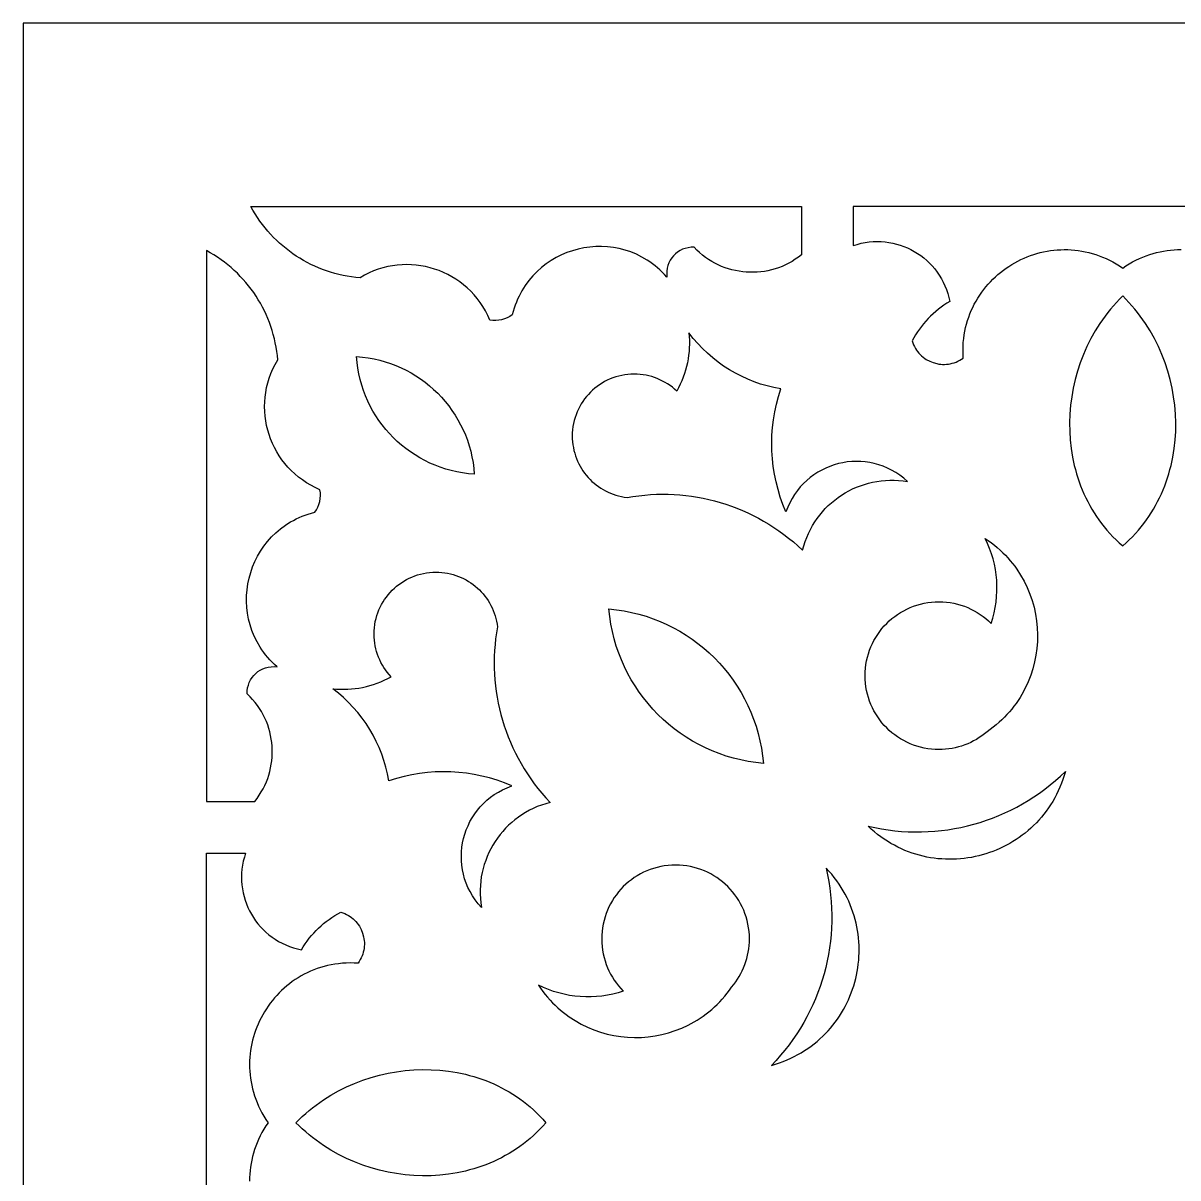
# Model space of a CAD drawing. Extents: x -75 to 75, y -75 to 75.
# Drawn here: x -75 to 3.8, y -3.8 to 75 of the extents above; entities that cross this region are included whole.
import ezdxf

# ---------------------------------------------------------------- set-up
doc = ezdxf.new("R2010")
doc.units = 0
doc.header["$MEASUREMENT"] = 0
doc.layers.add('LAYER_1', color=18, linetype='CONTINUOUS')

msp = doc.modelspace()

# ---------------------------------------------------------------- linework, layer by layer
at = {"layer": 'LAYER_1'}
for points in [[(-75, -75), (75, -75), (75, 75), (-75, 75)], [(-59.471, 62.5), (-21.91, 62.5), (-21.909, 59.196), (-22.118, 59.036), (-22.333, 58.887), (-22.552, 58.75), (-22.776, 58.624), (-23.004, 58.51), (-23.236, 58.408), (-23.472, 58.317), (-23.71, 58.238), (-23.951, 58.17), (-24.194, 58.113), (-24.438, 58.068), (-24.684, 58.035), (-24.931, 58.012), (-25.178, 58.001), (-25.426, 58.002), (-25.673, 58.013), (-25.919, 58.036), (-26.164, 58.07), (-26.407, 58.115), (-26.649, 58.171), (-26.888, 58.239), (-27.124, 58.317), (-27.357, 58.407), (-27.586, 58.508), (-27.811, 58.62), (-28.031, 58.742), (-28.247, 58.876), (-28.457, 59.021), (-28.662, 59.176), (-28.861, 59.342), (-29.052, 59.52), (-29.237, 59.708), (-29.444, 59.706), (-29.644, 59.682), (-29.836, 59.636), (-30.02, 59.57), (-30.193, 59.485), (-30.355, 59.383), (-30.505, 59.264), (-30.64, 59.13), (-30.761, 58.982), (-30.866, 58.822), (-30.953, 58.651), (-31.021, 58.471), (-31.07, 58.282), (-31.098, 58.086), (-31.103, 57.885), (-31.085, 57.679), (-31.241, 57.849), (-31.4, 58.012), (-31.563, 58.167), (-31.729, 58.314), (-31.899, 58.454), (-32.072, 58.587), (-32.248, 58.712), (-32.427, 58.831), (-32.794, 59.045), (-33.169, 59.231), (-33.553, 59.388), (-33.944, 59.517), (-34.339, 59.619), (-34.739, 59.693), (-35.141, 59.741), (-35.544, 59.761), (-35.946, 59.756), (-36.347, 59.724), (-36.744, 59.667), (-37.137, 59.584), (-37.523, 59.477), (-37.903, 59.345), (-38.273, 59.189), (-38.633, 59.009), (-38.981, 58.805), (-39.316, 58.578), (-39.637, 58.328), (-39.941, 58.056), (-40.229, 57.762), (-40.497, 57.445), (-40.745, 57.108), (-40.861, 56.931), (-40.972, 56.749), (-41.077, 56.562), (-41.175, 56.369), (-41.268, 56.172), (-41.355, 55.969), (-41.435, 55.761), (-41.508, 55.549), (-41.574, 55.331), (-41.634, 55.109), (-41.803, 54.993), (-41.981, 54.896), (-42.168, 54.819), (-42.361, 54.763), (-42.56, 54.727), (-42.761, 54.712), (-42.964, 54.719), (-43.167, 54.748), (-43.31, 55.067), (-43.468, 55.374), (-43.642, 55.668), (-43.829, 55.949), (-44.03, 56.216), (-44.243, 56.471), (-44.469, 56.711), (-44.706, 56.938), (-44.954, 57.15), (-45.211, 57.349), (-45.478, 57.532), (-45.753, 57.701), (-46.037, 57.855), (-46.327, 57.994), (-46.625, 58.117), (-46.928, 58.224), (-47.236, 58.316), (-47.548, 58.391), (-47.865, 58.451), (-48.185, 58.493), (-48.507, 58.519), (-48.83, 58.528), (-49.155, 58.519), (-49.481, 58.493), (-49.806, 58.45), (-50.129, 58.388), (-50.452, 58.309), (-50.772, 58.211), (-51.089, 58.094), (-51.402, 57.959), (-51.71, 57.804), (-52.014, 57.631), (-52.309, 57.658), (-52.601, 57.695), (-52.891, 57.74), (-53.179, 57.795), (-53.464, 57.859), (-53.746, 57.931), (-54.025, 58.012), (-54.3, 58.101), (-54.573, 58.199), (-54.841, 58.306), (-55.106, 58.42), (-55.367, 58.542), (-55.623, 58.673), (-55.876, 58.811), (-56.123, 58.957), (-56.367, 59.11), (-56.605, 59.271), (-56.838, 59.439), (-57.066, 59.615), (-57.288, 59.797), (-57.505, 59.987), (-57.716, 60.183), (-57.922, 60.386), (-58.121, 60.596), (-58.313, 60.812), (-58.5, 61.035), (-58.679, 61.264), (-58.852, 61.5), (-59.018, 61.741), (-59.176, 61.988), (-59.328, 62.241)], [(-62.5, 59.482), (-62.5, 21.913), (-59.197, 21.913), (-59.036, 22.122), (-58.888, 22.337), (-58.751, 22.556), (-58.625, 22.78), (-58.511, 23.008), (-58.409, 23.24), (-58.318, 23.476), (-58.239, 23.714), (-58.171, 23.955), (-58.114, 24.198), (-58.069, 24.443), (-58.035, 24.689), (-58.013, 24.936), (-58.002, 25.183), (-58.002, 25.43), (-58.014, 25.677), (-58.037, 25.924), (-58.071, 26.169), (-58.116, 26.412), (-58.172, 26.653), (-58.24, 26.892), (-58.318, 27.129), (-58.408, 27.361), (-58.509, 27.591), (-58.62, 27.816), (-58.743, 28.036), (-58.877, 28.252), (-59.021, 28.463), (-59.177, 28.667), (-59.343, 28.866), (-59.52, 29.057), (-59.708, 29.242), (-59.707, 29.449), (-59.683, 29.649), (-59.637, 29.842), (-59.571, 30.025), (-59.486, 30.199), (-59.383, 30.361), (-59.264, 30.51), (-59.13, 30.646), (-58.983, 30.766), (-58.823, 30.871), (-58.652, 30.958), (-58.472, 31.027), (-58.283, 31.076), (-58.087, 31.103), (-57.886, 31.109), (-57.68, 31.091), (-57.85, 31.246), (-58.012, 31.405), (-58.167, 31.568), (-58.315, 31.735), (-58.455, 31.905), (-58.588, 32.078), (-58.713, 32.254), (-58.831, 32.433), (-59.046, 32.799), (-59.231, 33.175), (-59.389, 33.559), (-59.518, 33.95), (-59.619, 34.345), (-59.694, 34.745), (-59.741, 35.147), (-59.762, 35.55), (-59.756, 35.952), (-59.724, 36.353), (-59.667, 36.75), (-59.585, 37.143), (-59.477, 37.53), (-59.345, 37.909), (-59.189, 38.28), (-59.009, 38.64), (-58.806, 38.988), (-58.579, 39.323), (-58.329, 39.644), (-58.057, 39.948), (-57.762, 40.236), (-57.446, 40.504), (-57.109, 40.752), (-56.932, 40.869), (-56.75, 40.979), (-56.563, 41.084), (-56.37, 41.183), (-56.173, 41.275), (-55.97, 41.362), (-55.763, 41.442), (-55.55, 41.515), (-55.333, 41.582), (-55.11, 41.641), (-54.994, 41.81), (-54.897, 41.989), (-54.82, 42.175), (-54.764, 42.369), (-54.728, 42.567), (-54.714, 42.768), (-54.721, 42.971), (-54.75, 43.174), (-55.069, 43.317), (-55.375, 43.476), (-55.669, 43.649), (-55.95, 43.837), (-56.218, 44.038), (-56.472, 44.251), (-56.712, 44.477), (-56.939, 44.714), (-57.151, 44.961), (-57.35, 45.219), (-57.533, 45.486), (-57.702, 45.761), (-57.856, 46.045), (-57.994, 46.336), (-58.118, 46.633), (-58.225, 46.936), (-58.317, 47.244), (-58.392, 47.557), (-58.451, 47.873), (-58.494, 48.193), (-58.52, 48.515), (-58.528, 48.839), (-58.52, 49.164), (-58.494, 49.489), (-58.451, 49.814), (-58.389, 50.138), (-58.309, 50.461), (-58.211, 50.781), (-58.095, 51.098), (-57.959, 51.411), (-57.805, 51.72), (-57.632, 52.023), (-57.659, 52.318), (-57.696, 52.611), (-57.741, 52.901), (-57.796, 53.188), (-57.859, 53.473), (-57.932, 53.755), (-58.013, 54.034), (-58.102, 54.31), (-58.2, 54.582), (-58.306, 54.851), (-58.421, 55.116), (-58.543, 55.377), (-58.673, 55.633), (-58.811, 55.886), (-58.957, 56.133), (-59.111, 56.377), (-59.271, 56.615), (-59.44, 56.848), (-59.615, 57.076), (-59.798, 57.298), (-59.987, 57.515), (-60.183, 57.727), (-60.387, 57.932), (-60.596, 58.131), (-60.813, 58.324), (-61.035, 58.51), (-61.265, 58.69), (-61.5, 58.862), (-61.741, 59.028), (-61.988, 59.187), (-62.241, 59.338)], [(0, 39.343), (0.229, 39.546), (0.451, 39.754), (0.665, 39.968), (0.871, 40.187), (1.07, 40.41), (1.261, 40.639), (1.444, 40.873), (1.62, 41.111), (1.788, 41.353), (1.949, 41.6), (2.102, 41.851), (2.248, 42.106), (2.386, 42.364), (2.517, 42.626), (2.641, 42.891), (2.757, 43.159), (2.866, 43.431), (2.967, 43.705), (3.061, 43.982), (3.147, 44.261), (3.227, 44.543), (3.299, 44.827), (3.421, 45.4), (3.514, 45.98), (3.579, 46.565), (3.615, 47.154), (3.622, 47.745), (3.601, 48.337), (3.552, 48.929), (3.475, 49.518), (3.371, 50.105), (3.238, 50.687), (3.078, 51.263), (2.891, 51.832), (2.676, 52.392), (2.435, 52.942), (2.166, 53.481), (1.871, 54.006), (1.714, 54.264), (1.549, 54.518), (1.379, 54.768), (1.201, 55.014), (1.017, 55.255), (0.827, 55.493), (0.63, 55.725), (0.426, 55.953), (0.216, 56.176), (0, 56.394), (-0.216, 56.176), (-0.426, 55.953), (-0.63, 55.725), (-0.827, 55.493), (-1.017, 55.255), (-1.201, 55.014), (-1.379, 54.768), (-1.549, 54.518), (-1.714, 54.264), (-1.871, 54.006), (-2.166, 53.481), (-2.435, 52.942), (-2.676, 52.392), (-2.891, 51.832), (-3.078, 51.263), (-3.238, 50.687), (-3.371, 50.105), (-3.475, 49.518), (-3.552, 48.929), (-3.601, 48.337), (-3.622, 47.745), (-3.615, 47.154), (-3.579, 46.565), (-3.514, 45.98), (-3.421, 45.4), (-3.299, 44.827), (-3.227, 44.543), (-3.147, 44.261), (-3.061, 43.982), (-2.967, 43.705), (-2.866, 43.431), (-2.757, 43.159), (-2.641, 42.891), (-2.517, 42.626), (-2.386, 42.364), (-2.248, 42.106), (-2.102, 41.851), (-1.949, 41.6), (-1.788, 41.353), (-1.62, 41.111), (-1.444, 40.873), (-1.261, 40.639), (-1.07, 40.41), (-0.871, 40.187), (-0.665, 39.968), (-0.451, 39.754), (-0.229, 39.546)], [(-21.834, 39.055), (-21.753, 39.351), (-21.659, 39.64), (-21.552, 39.922), (-21.433, 40.196), (-21.301, 40.463), (-21.158, 40.721), (-21.004, 40.971), (-20.839, 41.212), (-20.663, 41.445), (-20.477, 41.668), (-20.282, 41.882), (-20.078, 42.087), (-19.864, 42.281), (-19.643, 42.465), (-19.413, 42.639), (-19.176, 42.802), (-18.931, 42.954), (-18.68, 43.094), (-18.422, 43.223), (-18.159, 43.341), (-17.89, 43.446), (-17.615, 43.539), (-17.336, 43.619), (-17.053, 43.687), (-16.765, 43.741), (-16.475, 43.782), (-16.181, 43.81), (-15.884, 43.823), (-15.585, 43.822), (-15.284, 43.807), (-14.981, 43.777), (-14.678, 43.733), (-14.935, 43.958), (-15.202, 44.163), (-15.477, 44.347), (-15.759, 44.51), (-16.048, 44.653), (-16.342, 44.776), (-16.64, 44.879), (-16.942, 44.963), (-17.248, 45.027), (-17.554, 45.072), (-17.862, 45.097), (-18.17, 45.105), (-18.478, 45.093), (-18.783, 45.064), (-19.086, 45.016), (-19.385, 44.951), (-19.68, 44.868), (-19.97, 44.767), (-20.253, 44.649), (-20.53, 44.515), (-20.798, 44.363), (-21.058, 44.196), (-21.307, 44.012), (-21.546, 43.812), (-21.774, 43.596), (-21.989, 43.364), (-22.19, 43.117), (-22.378, 42.855), (-22.55, 42.578), (-22.706, 42.287), (-22.845, 41.981), (-22.966, 41.66), (-23.171, 42.162), (-23.351, 42.67), (-23.507, 43.184), (-23.639, 43.704), (-23.747, 44.228), (-23.83, 44.756), (-23.889, 45.287), (-23.924, 45.819), (-23.934, 46.353), (-23.92, 46.886), (-23.881, 47.419), (-23.818, 47.95), (-23.73, 48.479), (-23.617, 49.005), (-23.48, 49.527), (-23.318, 50.044), (-23.785, 50.135), (-24.244, 50.248), (-24.696, 50.382), (-25.14, 50.537), (-25.575, 50.712), (-26.001, 50.908), (-26.417, 51.122), (-26.822, 51.357), (-27.216, 51.609), (-27.597, 51.88), (-27.966, 52.169), (-28.321, 52.476), (-28.662, 52.8), (-28.989, 53.14), (-29.3, 53.497), (-29.594, 53.869), (-29.571, 53.617), (-29.557, 53.363), (-29.554, 53.109), (-29.56, 52.854), (-29.577, 52.599), (-29.604, 52.344), (-29.641, 52.09), (-29.687, 51.838), (-29.744, 51.586), (-29.81, 51.337), (-29.887, 51.09), (-29.973, 50.845), (-30.068, 50.603), (-30.174, 50.365), (-30.289, 50.13), (-30.413, 49.9), (-30.561, 50.033), (-30.715, 50.16), (-30.875, 50.279), (-31.039, 50.39), (-31.209, 50.493), (-31.383, 50.588), (-31.562, 50.675), (-31.745, 50.754), (-31.931, 50.824), (-32.121, 50.885), (-32.315, 50.938), (-32.511, 50.981), (-32.71, 51.015), (-32.912, 51.039), (-33.115, 51.054), (-33.32, 51.059), (-33.538, 51.054), (-33.752, 51.037), (-33.964, 51.01), (-34.172, 50.973), (-34.376, 50.926), (-34.576, 50.869), (-34.772, 50.803), (-34.964, 50.727), (-35.151, 50.643), (-35.333, 50.549), (-35.51, 50.448), (-35.682, 50.338), (-35.847, 50.22), (-36.007, 50.095), (-36.16, 49.962), (-36.307, 49.822), (-36.446, 49.675), (-36.579, 49.522), (-36.705, 49.362), (-36.822, 49.197), (-36.932, 49.026), (-37.034, 48.849), (-37.127, 48.667), (-37.212, 48.479), (-37.287, 48.288), (-37.354, 48.091), (-37.411, 47.891), (-37.458, 47.687), (-37.495, 47.479), (-37.522, 47.267), (-37.538, 47.053), (-37.543, 46.835), (-37.539, 46.633), (-37.525, 46.433), (-37.501, 46.236), (-37.469, 46.041), (-37.428, 45.85), (-37.378, 45.662), (-37.321, 45.477), (-37.255, 45.297), (-37.181, 45.12), (-37.099, 44.947), (-37.01, 44.779), (-36.914, 44.615), (-36.811, 44.457), (-36.701, 44.303), (-36.584, 44.154), (-36.462, 44.011), (-36.332, 43.874), (-36.197, 43.742), (-36.057, 43.617), (-35.91, 43.498), (-35.759, 43.385), (-35.602, 43.28), (-35.441, 43.181), (-35.274, 43.089), (-35.104, 43.005), (-34.929, 42.928), (-34.75, 42.86), (-34.568, 42.799), (-34.382, 42.746), (-34.192, 42.702), (-33.999, 42.667), (-33.804, 42.64), (-33.403, 42.708), (-33.002, 42.765), (-32.6, 42.808), (-32.198, 42.84), (-31.796, 42.86), (-31.395, 42.868), (-30.994, 42.864), (-30.595, 42.849), (-30.196, 42.821), (-29.798, 42.782), (-29.402, 42.731), (-29.008, 42.669), (-28.615, 42.595), (-28.225, 42.509), (-27.837, 42.412), (-27.452, 42.303), (-27.07, 42.183), (-26.691, 42.052), (-26.315, 41.91), (-25.942, 41.756), (-25.574, 41.591), (-25.209, 41.415), (-24.849, 41.228), (-24.493, 41.03), (-24.142, 40.821), (-23.796, 40.601), (-23.455, 40.37), (-23.119, 40.129), (-22.789, 39.876), (-22.464, 39.613), (-22.146, 39.339)], [(-52.253, 52.256), (-51.851, 52.221), (-51.454, 52.167), (-51.064, 52.095), (-50.679, 52.006), (-50.302, 51.901), (-49.932, 51.779), (-49.57, 51.641), (-49.216, 51.488), (-48.87, 51.319), (-48.533, 51.136), (-48.206, 50.938), (-47.888, 50.727), (-47.581, 50.502), (-47.284, 50.264), (-46.998, 50.013), (-46.723, 49.751), (-46.461, 49.476), (-46.21, 49.19), (-45.972, 48.893), (-45.748, 48.586), (-45.536, 48.268), (-45.339, 47.941), (-45.156, 47.604), (-44.988, 47.259), (-44.835, 46.905), (-44.697, 46.543), (-44.576, 46.173), (-44.471, 45.796), (-44.383, 45.413), (-44.312, 45.023), (-44.258, 44.627), (-44.223, 44.225), (-44.625, 44.261), (-45.021, 44.315), (-45.412, 44.386), (-45.796, 44.475), (-46.173, 44.58), (-46.543, 44.702), (-46.905, 44.84), (-47.259, 44.994), (-47.605, 45.162), (-47.941, 45.345), (-48.269, 45.543), (-48.587, 45.754), (-48.894, 45.979), (-49.191, 46.217), (-49.477, 46.467), (-49.752, 46.73), (-50.014, 47.005), (-50.265, 47.291), (-50.503, 47.587), (-50.727, 47.895), (-50.939, 48.213), (-51.136, 48.54), (-51.319, 48.876), (-51.487, 49.222), (-51.64, 49.576), (-51.778, 49.938), (-51.899, 50.308), (-52.005, 50.685), (-52.093, 51.068), (-52.164, 51.459), (-52.217, 51.855)], [(-9.245, 26.667), (-9.419, 26.524), (-9.599, 26.389), (-9.783, 26.263), (-9.973, 26.146), (-10.168, 26.037), (-10.367, 25.937), (-10.57, 25.846), (-10.776, 25.764), (-10.987, 25.691), (-11.2, 25.627), (-11.417, 25.573), (-11.636, 25.529), (-11.857, 25.494), (-12.08, 25.469), (-12.305, 25.454), (-12.531, 25.449), (-12.791, 25.455), (-13.047, 25.475), (-13.299, 25.507), (-13.547, 25.551), (-13.791, 25.607), (-14.03, 25.675), (-14.264, 25.754), (-14.493, 25.845), (-14.717, 25.946), (-14.934, 26.057), (-15.145, 26.178), (-15.35, 26.309), (-15.547, 26.45), (-15.738, 26.6), (-15.92, 26.758), (-16.096, 26.925), (-16.262, 27.1), (-16.421, 27.283), (-16.57, 27.474), (-16.711, 27.671), (-16.842, 27.876), (-16.963, 28.087), (-17.075, 28.304), (-17.176, 28.527), (-17.266, 28.756), (-17.345, 28.991), (-17.413, 29.23), (-17.469, 29.474), (-17.514, 29.722), (-17.546, 29.974), (-17.565, 30.23), (-17.572, 30.49), (-17.565, 30.749), (-17.546, 31.005), (-17.514, 31.258), (-17.469, 31.506), (-17.413, 31.75), (-17.345, 31.989), (-17.266, 32.223), (-17.176, 32.452), (-17.075, 32.675), (-16.963, 32.893), (-16.842, 33.104), (-16.711, 33.308), (-16.57, 33.506), (-16.421, 33.697), (-16.262, 33.879), (-16.096, 34.055), (-15.92, 34.221), (-15.738, 34.38), (-15.547, 34.53), (-15.35, 34.67), (-15.145, 34.801), (-14.934, 34.923), (-14.717, 35.034), (-14.493, 35.135), (-14.264, 35.225), (-14.03, 35.304), (-13.791, 35.372), (-13.547, 35.429), (-13.299, 35.473), (-13.047, 35.505), (-12.791, 35.525), (-12.531, 35.531), (-12.272, 35.525), (-12.016, 35.505), (-11.764, 35.473), (-11.516, 35.429), (-11.272, 35.372), (-11.033, 35.304), (-10.798, 35.225), (-10.569, 35.135), (-10.346, 35.034), (-10.129, 34.923), (-9.918, 34.801), (-9.713, 34.67), (-9.516, 34.53), (-9.325, 34.38), (-9.142, 34.221), (-8.967, 34.055), (-8.856, 34.414), (-8.763, 34.778), (-8.689, 35.144), (-8.633, 35.512), (-8.596, 35.881), (-8.577, 36.252), (-8.576, 36.622), (-8.593, 36.992), (-8.629, 37.36), (-8.682, 37.727), (-8.754, 38.091), (-8.844, 38.451), (-8.952, 38.808), (-9.077, 39.16), (-9.221, 39.506), (-9.382, 39.846), (-9.165, 39.698), (-8.954, 39.544), (-8.751, 39.385), (-8.554, 39.221), (-8.364, 39.053), (-8.18, 38.879), (-8.004, 38.702), (-7.834, 38.519), (-7.671, 38.333), (-7.515, 38.143), (-7.366, 37.948), (-7.224, 37.751), (-6.959, 37.345), (-6.722, 36.926), (-6.513, 36.496), (-6.33, 36.057), (-6.175, 35.609), (-6.047, 35.154), (-5.947, 34.693), (-5.874, 34.228), (-5.828, 33.76), (-5.81, 33.29), (-5.818, 32.82), (-5.855, 32.351), (-5.919, 31.884), (-6.01, 31.422), (-6.128, 30.964), (-6.274, 30.513), (-6.448, 30.07), (-6.649, 29.637), (-6.877, 29.214), (-7.002, 29.007), (-7.133, 28.803), (-7.271, 28.602), (-7.416, 28.405), (-7.568, 28.212), (-7.727, 28.023), (-7.893, 27.837), (-8.065, 27.656), (-8.245, 27.479), (-8.431, 27.307), (-8.624, 27.139), (-8.824, 26.977), (-9.031, 26.819)], [(-39.059, 21.838), (-39.355, 21.757), (-39.644, 21.663), (-39.926, 21.556), (-40.2, 21.436), (-40.466, 21.305), (-40.725, 21.162), (-40.975, 21.008), (-41.216, 20.842), (-41.449, 20.667), (-41.672, 20.481), (-41.886, 20.286), (-42.09, 20.081), (-42.284, 19.868), (-42.469, 19.646), (-42.642, 19.416), (-42.805, 19.179), (-42.957, 18.935), (-43.098, 18.683), (-43.227, 18.426), (-43.344, 18.162), (-43.449, 17.893), (-43.542, 17.618), (-43.623, 17.339), (-43.69, 17.056), (-43.745, 16.768), (-43.786, 16.477), (-43.813, 16.183), (-43.826, 15.887), (-43.826, 15.587), (-43.811, 15.286), (-43.781, 14.984), (-43.736, 14.68), (-43.961, 14.938), (-44.166, 15.205), (-44.35, 15.48), (-44.513, 15.762), (-44.656, 16.05), (-44.779, 16.344), (-44.882, 16.643), (-44.966, 16.945), (-45.03, 17.251), (-45.075, 17.558), (-45.101, 17.866), (-45.108, 18.174), (-45.096, 18.481), (-45.067, 18.786), (-45.019, 19.089), (-44.954, 19.389), (-44.871, 19.684), (-44.77, 19.973), (-44.653, 20.257), (-44.518, 20.533), (-44.367, 20.802), (-44.199, 21.061), (-44.015, 21.311), (-43.815, 21.55), (-43.599, 21.778), (-43.367, 21.993), (-43.121, 22.194), (-42.859, 22.382), (-42.582, 22.554), (-42.29, 22.71), (-41.984, 22.849), (-41.664, 22.97), (-42.165, 23.175), (-42.673, 23.355), (-43.188, 23.512), (-43.707, 23.644), (-44.232, 23.751), (-44.759, 23.835), (-45.29, 23.894), (-45.822, 23.928), (-46.355, 23.938), (-46.889, 23.924), (-47.422, 23.885), (-47.953, 23.822), (-48.482, 23.734), (-49.008, 23.622), (-49.529, 23.484), (-50.046, 23.323), (-50.137, 23.789), (-50.25, 24.248), (-50.384, 24.7), (-50.539, 25.145), (-50.714, 25.58), (-50.91, 26.006), (-51.124, 26.422), (-51.358, 26.827), (-51.611, 27.22), (-51.882, 27.602), (-52.171, 27.971), (-52.478, 28.326), (-52.801, 28.667), (-53.142, 28.994), (-53.498, 29.305), (-53.871, 29.6), (-53.618, 29.576), (-53.365, 29.562), (-53.11, 29.559), (-52.855, 29.566), (-52.601, 29.582), (-52.346, 29.609), (-52.092, 29.646), (-51.839, 29.693), (-51.588, 29.749), (-51.339, 29.816), (-51.092, 29.892), (-50.847, 29.978), (-50.605, 30.074), (-50.367, 30.179), (-50.132, 30.294), (-49.902, 30.419), (-50.036, 30.567), (-50.162, 30.721), (-50.281, 30.88), (-50.392, 31.045), (-50.495, 31.214), (-50.591, 31.389), (-50.678, 31.567), (-50.756, 31.75), (-50.826, 31.937), (-50.887, 32.127), (-50.94, 32.32), (-50.983, 32.517), (-51.017, 32.716), (-51.041, 32.917), (-51.056, 33.121), (-51.061, 33.326), (-51.056, 33.544), (-51.039, 33.758), (-51.012, 33.97), (-50.975, 34.178), (-50.928, 34.382), (-50.871, 34.582), (-50.805, 34.779), (-50.729, 34.97), (-50.645, 35.157), (-50.551, 35.34), (-50.45, 35.516), (-50.34, 35.688), (-50.222, 35.853), (-50.097, 36.013), (-49.964, 36.166), (-49.824, 36.313), (-49.678, 36.453), (-49.524, 36.586), (-49.365, 36.711), (-49.199, 36.829), (-49.028, 36.939), (-48.851, 37.04), (-48.669, 37.134), (-48.482, 37.218), (-48.29, 37.294), (-48.094, 37.36), (-47.893, 37.417), (-47.689, 37.464), (-47.481, 37.501), (-47.27, 37.528), (-47.055, 37.545), (-46.838, 37.55), (-46.636, 37.545), (-46.436, 37.531), (-46.238, 37.508), (-46.044, 37.476), (-45.853, 37.435), (-45.665, 37.385), (-45.48, 37.327), (-45.3, 37.261), (-45.123, 37.187), (-44.95, 37.106), (-44.782, 37.017), (-44.619, 36.921), (-44.46, 36.817), (-44.306, 36.707), (-44.158, 36.591), (-44.015, 36.468), (-43.877, 36.339), (-43.746, 36.204), (-43.62, 36.063), (-43.501, 35.917), (-43.389, 35.765), (-43.283, 35.608), (-43.184, 35.447), (-43.093, 35.281), (-43.008, 35.11), (-42.932, 34.935), (-42.863, 34.756), (-42.802, 34.574), (-42.75, 34.388), (-42.706, 34.198), (-42.67, 34.005), (-42.644, 33.81), (-42.712, 33.409), (-42.768, 33.007), (-42.812, 32.606), (-42.844, 32.204), (-42.864, 31.802), (-42.872, 31.401), (-42.868, 31), (-42.852, 30.6), (-42.825, 30.201), (-42.786, 29.803), (-42.735, 29.407), (-42.672, 29.013), (-42.598, 28.62), (-42.513, 28.23), (-42.415, 27.842), (-42.307, 27.457), (-42.187, 27.075), (-42.056, 26.695), (-41.913, 26.319), (-41.76, 25.947), (-41.595, 25.578), (-41.419, 25.214), (-41.232, 24.853), (-41.034, 24.497), (-40.825, 24.146), (-40.605, 23.8), (-40.374, 23.459), (-40.132, 23.123), (-39.88, 22.793), (-39.617, 22.468), (-39.343, 22.15)], [(-35.042, 35.043), (-34.52, 34.987), (-34.005, 34.908), (-33.498, 34.807), (-32.999, 34.684), (-32.508, 34.54), (-32.027, 34.375), (-31.557, 34.19), (-31.096, 33.985), (-30.646, 33.761), (-30.208, 33.519), (-29.782, 33.258), (-29.368, 32.98), (-28.967, 32.685), (-28.58, 32.373), (-28.206, 32.045), (-27.847, 31.701), (-27.504, 31.342), (-27.175, 30.969), (-26.863, 30.582), (-26.568, 30.181), (-26.289, 29.767), (-26.029, 29.341), (-25.786, 28.903), (-25.562, 28.453), (-25.357, 27.992), (-25.172, 27.521), (-25.007, 27.04), (-24.863, 26.55), (-24.741, 26.05), (-24.64, 25.542), (-24.561, 25.027), (-24.505, 24.504), (-25.028, 24.56), (-25.544, 24.639), (-26.053, 24.741), (-26.552, 24.864), (-27.043, 25.008), (-27.524, 25.174), (-27.996, 25.359), (-28.457, 25.564), (-28.906, 25.788), (-29.345, 26.031), (-29.771, 26.292), (-30.185, 26.571), (-30.586, 26.866), (-30.973, 27.179), (-31.346, 27.507), (-31.705, 27.851), (-32.049, 28.21), (-32.376, 28.583), (-32.688, 28.971), (-32.984, 29.371), (-33.262, 29.785), (-33.522, 30.211), (-33.764, 30.65), (-33.988, 31.099), (-34.192, 31.559), (-34.377, 32.03), (-34.541, 32.511), (-34.685, 33.001), (-34.807, 33.499), (-34.908, 34.006), (-34.987, 34.521)], [(-17.364, 20.221), (-16.911, 20.122), (-16.456, 20.037), (-16.001, 19.966), (-15.545, 19.911), (-15.089, 19.87), (-14.634, 19.844), (-14.178, 19.832), (-13.724, 19.834), (-13.271, 19.85), (-12.819, 19.881), (-12.369, 19.926), (-11.921, 19.985), (-11.476, 20.057), (-11.033, 20.144), (-10.593, 20.244), (-10.157, 20.358), (-9.725, 20.485), (-9.297, 20.626), (-8.873, 20.78), (-8.453, 20.947), (-8.039, 21.128), (-7.631, 21.321), (-7.227, 21.528), (-6.83, 21.747), (-6.44, 21.979), (-6.056, 22.224), (-5.679, 22.482), (-5.309, 22.752), (-4.947, 23.034), (-4.593, 23.329), (-4.248, 23.636), (-3.911, 23.955), (-3.991, 23.68), (-4.08, 23.41), (-4.176, 23.146), (-4.281, 22.888), (-4.393, 22.636), (-4.512, 22.39), (-4.639, 22.15), (-4.773, 21.916), (-4.913, 21.688), (-5.06, 21.466), (-5.214, 21.25), (-5.374, 21.041), (-5.54, 20.838), (-5.712, 20.642), (-5.889, 20.452), (-6.072, 20.269), (-6.26, 20.092), (-6.453, 19.922), (-6.651, 19.758), (-6.854, 19.602), (-7.061, 19.452), (-7.273, 19.309), (-7.488, 19.172), (-7.707, 19.043), (-7.93, 18.921), (-8.157, 18.806), (-8.387, 18.698), (-8.619, 18.597), (-8.855, 18.504), (-9.093, 18.417), (-9.334, 18.339), (-9.577, 18.267), (-9.822, 18.203), (-10.069, 18.147), (-10.318, 18.098), (-10.568, 18.056), (-10.819, 18.023), (-11.072, 17.997), (-11.325, 17.979), (-11.579, 17.969), (-11.834, 17.966), (-12.089, 17.972), (-12.344, 17.986), (-12.598, 18.007), (-12.853, 18.037), (-13.107, 18.075), (-13.36, 18.121), (-13.612, 18.176), (-13.864, 18.239), (-14.114, 18.31), (-14.362, 18.39), (-14.609, 18.478), (-14.853, 18.575), (-15.096, 18.681), (-15.337, 18.795), (-15.574, 18.918), (-15.81, 19.049), (-16.042, 19.19), (-16.271, 19.339), (-16.497, 19.497), (-16.72, 19.665), (-16.938, 19.841), (-17.153, 20.027)], [(-26.673, 9.247), (-26.53, 9.421), (-26.396, 9.6), (-26.27, 9.785), (-26.152, 9.975), (-26.044, 10.169), (-25.943, 10.368), (-25.852, 10.571), (-25.77, 10.778), (-25.697, 10.989), (-25.634, 11.202), (-25.58, 11.419), (-25.535, 11.638), (-25.5, 11.859), (-25.475, 12.082), (-25.46, 12.307), (-25.455, 12.534), (-25.462, 12.793), (-25.481, 13.049), (-25.513, 13.301), (-25.557, 13.55), (-25.614, 13.794), (-25.682, 14.033), (-25.761, 14.267), (-25.851, 14.496), (-25.952, 14.719), (-26.063, 14.937), (-26.185, 15.148), (-26.316, 15.352), (-26.456, 15.55), (-26.606, 15.74), (-26.764, 15.923), (-26.931, 16.098), (-27.106, 16.265), (-27.289, 16.424), (-27.48, 16.573), (-27.677, 16.714), (-27.882, 16.845), (-28.093, 16.966), (-28.31, 17.078), (-28.533, 17.179), (-28.762, 17.269), (-28.997, 17.348), (-29.236, 17.416), (-29.48, 17.472), (-29.728, 17.517), (-29.98, 17.549), (-30.236, 17.568), (-30.495, 17.575), (-30.755, 17.568), (-31.011, 17.549), (-31.263, 17.517), (-31.511, 17.472), (-31.755, 17.416), (-31.994, 17.348), (-32.228, 17.269), (-32.457, 17.179), (-32.681, 17.078), (-32.898, 16.966), (-33.109, 16.845), (-33.314, 16.714), (-33.511, 16.573), (-33.702, 16.424), (-33.884, 16.265), (-34.06, 16.098), (-34.226, 15.923), (-34.385, 15.74), (-34.534, 15.55), (-34.675, 15.352), (-34.806, 15.148), (-34.927, 14.937), (-35.039, 14.719), (-35.14, 14.496), (-35.23, 14.267), (-35.309, 14.033), (-35.377, 13.794), (-35.433, 13.55), (-35.478, 13.301), (-35.51, 13.049), (-35.529, 12.793), (-35.536, 12.534), (-35.529, 12.274), (-35.51, 12.018), (-35.478, 11.766), (-35.433, 11.518), (-35.377, 11.274), (-35.309, 11.035), (-35.23, 10.8), (-35.14, 10.571), (-35.039, 10.348), (-34.927, 10.131), (-34.806, 9.92), (-34.675, 9.715), (-34.534, 9.517), (-34.385, 9.327), (-34.226, 9.144), (-34.06, 8.969), (-34.419, 8.858), (-34.782, 8.765), (-35.148, 8.691), (-35.517, 8.635), (-35.886, 8.597), (-36.256, 8.578), (-36.627, 8.577), (-36.996, 8.595), (-37.365, 8.63), (-37.731, 8.684), (-38.095, 8.756), (-38.456, 8.845), (-38.812, 8.953), (-39.164, 9.079), (-39.51, 9.223), (-39.85, 9.384), (-39.702, 9.167), (-39.548, 8.956), (-39.389, 8.752), (-39.226, 8.555), (-39.057, 8.365), (-38.884, 8.182), (-38.706, 8.005), (-38.524, 7.836), (-38.337, 7.673), (-38.147, 7.517), (-37.953, 7.367), (-37.755, 7.225), (-37.349, 6.961), (-36.931, 6.724), (-36.501, 6.514), (-36.062, 6.331), (-35.614, 6.176), (-35.159, 6.048), (-34.698, 5.948), (-34.233, 5.875), (-33.765, 5.829), (-33.295, 5.811), (-32.825, 5.82), (-32.356, 5.856), (-31.89, 5.92), (-31.427, 6.011), (-30.97, 6.13), (-30.519, 6.276), (-30.076, 6.449), (-29.643, 6.65), (-29.22, 6.878), (-29.013, 7.003), (-28.809, 7.134), (-28.608, 7.272), (-28.411, 7.418), (-28.218, 7.57), (-28.029, 7.728), (-27.843, 7.894), (-27.662, 8.067), (-27.485, 8.246), (-27.313, 8.433), (-27.146, 8.626), (-26.983, 8.826), (-26.825, 9.033)], [(-20.229, 17.367), (-20.129, 16.914), (-20.044, 16.459), (-19.974, 16.004), (-19.918, 15.548), (-19.877, 15.092), (-19.851, 14.636), (-19.839, 14.181), (-19.841, 13.726), (-19.858, 13.273), (-19.889, 12.821), (-19.934, 12.371), (-19.992, 11.923), (-20.065, 11.478), (-20.151, 11.035), (-20.252, 10.595), (-20.365, 10.159), (-20.493, 9.727), (-20.633, 9.298), (-20.787, 8.874), (-20.955, 8.455), (-21.135, 8.041), (-21.328, 7.632), (-21.535, 7.229), (-21.754, 6.832), (-21.986, 6.441), (-22.231, 6.057), (-22.489, 5.68), (-22.759, 5.31), (-23.041, 4.948), (-23.336, 4.594), (-23.643, 4.248), (-23.962, 3.911), (-23.687, 3.992), (-23.417, 4.08), (-23.153, 4.177), (-22.895, 4.281), (-22.643, 4.393), (-22.397, 4.513), (-22.157, 4.64), (-21.923, 4.773), (-21.695, 4.914), (-21.473, 5.061), (-21.258, 5.215), (-21.049, 5.375), (-20.846, 5.541), (-20.649, 5.713), (-20.46, 5.89), (-20.276, 6.073), (-20.099, 6.261), (-19.929, 6.454), (-19.766, 6.653), (-19.609, 6.855), (-19.459, 7.062), (-19.316, 7.274), (-19.18, 7.489), (-19.051, 7.709), (-18.929, 7.932), (-18.814, 8.158), (-18.706, 8.388), (-18.605, 8.621), (-18.511, 8.857), (-18.425, 9.095), (-18.346, 9.336), (-18.275, 9.579), (-18.211, 9.824), (-18.154, 10.071), (-18.106, 10.32), (-18.064, 10.57), (-18.031, 10.821), (-18.005, 11.074), (-17.987, 11.327), (-17.976, 11.581), (-17.974, 11.836), (-17.98, 12.091), (-17.993, 12.346), (-18.015, 12.601), (-18.045, 12.855), (-18.083, 13.109), (-18.129, 13.362), (-18.184, 13.615), (-18.247, 13.866), (-18.318, 14.116), (-18.398, 14.364), (-18.486, 14.611), (-18.583, 14.856), (-18.688, 15.099), (-18.802, 15.339), (-18.925, 15.577), (-19.057, 15.812), (-19.197, 16.045), (-19.347, 16.274), (-19.505, 16.5), (-19.672, 16.723), (-19.849, 16.941), (-20.034, 17.156)], [(-56.395, 0), (-56.177, 0.216), (-55.954, 0.427), (-55.726, 0.63), (-55.494, 0.827), (-55.257, 1.018), (-55.015, 1.202), (-54.769, 1.379), (-54.519, 1.55), (-54.266, 1.714), (-54.008, 1.872), (-53.482, 2.167), (-52.944, 2.435), (-52.394, 2.677), (-51.834, 2.891), (-51.265, 3.079), (-50.689, 3.239), (-50.107, 3.371), (-49.521, 3.476), (-48.931, 3.553), (-48.339, 3.602), (-47.748, 3.623), (-47.157, 3.615), (-46.568, 3.579), (-45.983, 3.515), (-45.403, 3.422), (-44.83, 3.299), (-44.546, 3.227), (-44.265, 3.148), (-43.985, 3.061), (-43.708, 2.967), (-43.434, 2.866), (-43.163, 2.757), (-42.894, 2.641), (-42.629, 2.518), (-42.368, 2.387), (-42.109, 2.249), (-41.855, 2.103), (-41.604, 1.949), (-41.357, 1.789), (-41.115, 1.62), (-40.877, 1.444), (-40.643, 1.261), (-40.414, 1.07), (-40.19, 0.871), (-39.972, 0.665), (-39.758, 0.451), (-39.55, 0.229), (-39.347, 0), (-39.55, -0.229), (-39.758, -0.451), (-39.972, -0.665), (-40.19, -0.871), (-40.414, -1.07), (-40.643, -1.261), (-40.877, -1.444), (-41.115, -1.62), (-41.357, -1.789), (-41.604, -1.949), (-41.855, -2.103), (-42.109, -2.249), (-42.368, -2.387), (-42.629, -2.518), (-42.894, -2.641), (-43.163, -2.757), (-43.434, -2.866), (-43.708, -2.967), (-43.985, -3.061), (-44.265, -3.148), (-44.546, -3.227), (-44.83, -3.299), (-45.403, -3.422), (-45.983, -3.515), (-46.568, -3.579), (-47.157, -3.615), (-47.748, -3.623), (-48.339, -3.602), (-48.931, -3.553), (-49.521, -3.476), (-50.107, -3.371), (-50.689, -3.239), (-51.265, -3.079), (-51.834, -2.891), (-52.394, -2.677), (-52.944, -2.435), (-53.482, -2.167), (-54.008, -1.872), (-54.266, -1.714), (-54.519, -1.55), (-54.769, -1.379), (-55.015, -1.202), (-55.257, -1.018), (-55.494, -0.827), (-55.726, -0.63), (-55.954, -0.427), (-56.177, -0.216)]]:
    msp.add_lwpolyline(points, close=True, dxfattribs=at)
for points in [[(18.381, 62.5), (0, 62.5), (-18.381, 62.5), (-18.381, 59.823), (-18.109, 59.909), (-17.835, 59.979), (-17.562, 60.033), (-17.289, 60.072), (-17.017, 60.095), (-16.746, 60.103), (-16.476, 60.097), (-16.209, 60.076), (-15.945, 60.041), (-15.684, 59.992), (-15.427, 59.93), (-15.174, 59.854), (-14.925, 59.766), (-14.683, 59.664), (-14.446, 59.551), (-14.215, 59.425), (-13.991, 59.288), (-13.774, 59.139), (-13.566, 58.978), (-13.365, 58.807), (-13.174, 58.626), (-12.992, 58.434), (-12.819, 58.232), (-12.657, 58.02), (-12.506, 57.799), (-12.366, 57.568), (-12.238, 57.329), (-12.123, 57.081), (-12.02, 56.825), (-11.931, 56.561), (-11.856, 56.289), (-11.795, 56.01), (-11.997, 55.887), (-12.194, 55.757), (-12.385, 55.621), (-12.572, 55.478), (-12.754, 55.33), (-12.93, 55.175), (-13.101, 55.014), (-13.266, 54.848), (-13.425, 54.676), (-13.578, 54.498), (-13.725, 54.316), (-13.866, 54.128), (-14.001, 53.935), (-14.129, 53.738), (-14.25, 53.535), (-14.364, 53.329), (-14.319, 53.192), (-14.265, 53.06), (-14.205, 52.934), (-14.138, 52.813), (-14.064, 52.698), (-13.984, 52.589), (-13.898, 52.485), (-13.807, 52.388), (-13.711, 52.297), (-13.61, 52.212), (-13.505, 52.133), (-13.395, 52.061), (-13.165, 51.937), (-12.923, 51.839), (-12.672, 51.771), (-12.543, 51.747), (-12.414, 51.731), (-12.283, 51.722), (-12.151, 51.721), (-12.019, 51.728), (-11.888, 51.742), (-11.756, 51.765), (-11.626, 51.795), (-11.496, 51.834), (-11.368, 51.881), (-11.241, 51.937), (-11.117, 52.001), (-10.995, 52.073), (-10.875, 52.155), (-10.888, 52.426), (-10.891, 52.694), (-10.885, 52.959), (-10.869, 53.22), (-10.843, 53.477), (-10.809, 53.731), (-10.765, 53.981), (-10.713, 54.227), (-10.652, 54.468), (-10.583, 54.706), (-10.505, 54.939), (-10.42, 55.168), (-10.327, 55.392), (-10.227, 55.612), (-10.119, 55.827), (-10.004, 56.037), (-9.882, 56.242), (-9.753, 56.442), (-9.618, 56.637), (-9.476, 56.827), (-9.329, 57.011), (-9.175, 57.19), (-9.016, 57.363), (-8.851, 57.53), (-8.68, 57.692), (-8.505, 57.848), (-8.325, 57.997), (-8.139, 58.141), (-7.95, 58.278), (-7.756, 58.409), (-7.558, 58.533), (-7.356, 58.651), (-7.15, 58.762), (-6.94, 58.866), (-6.728, 58.963), (-6.512, 59.054), (-6.293, 59.137), (-6.071, 59.213), (-5.847, 59.281), (-5.621, 59.342), (-5.392, 59.396), (-5.162, 59.442), (-4.929, 59.48), (-4.695, 59.51), (-4.46, 59.532), (-4.224, 59.546), (-3.986, 59.552), (-3.748, 59.549), (-3.51, 59.538), (-3.271, 59.519), (-3.032, 59.491), (-2.793, 59.454), (-2.554, 59.408), (-2.315, 59.353), (-2.078, 59.289), (-1.841, 59.216), (-1.605, 59.134), (-1.37, 59.042), (-1.137, 58.941), (-0.906, 58.83), (-0.676, 58.709), (-0.448, 58.578), (-0.223, 58.438), (0, 58.287), (0.223, 58.438), (0.448, 58.578), (0.676, 58.709), (0.906, 58.83), (1.137, 58.941), (1.37, 59.042), (1.605, 59.134), (1.841, 59.216), (2.078, 59.289), (2.315, 59.353), (2.554, 59.408), (2.793, 59.454), (3.032, 59.491), (3.271, 59.519), (3.51, 59.538), (3.748, 59.549), (3.986, 59.552)], [(-62.5, -18.384), (-62.5, 0), (-62.5, 18.384), (-59.823, 18.384), (-59.909, 18.112), (-59.979, 17.839), (-60.034, 17.565), (-60.072, 17.292), (-60.095, 17.02), (-60.104, 16.748), (-60.097, 16.479), (-60.076, 16.212), (-60.041, 15.948), (-59.993, 15.687), (-59.93, 15.429), (-59.855, 15.176), (-59.766, 14.928), (-59.665, 14.685), (-59.551, 14.448), (-59.426, 14.217), (-59.288, 13.993), (-59.139, 13.777), (-58.979, 13.568), (-58.808, 13.368), (-58.626, 13.176), (-58.434, 12.994), (-58.232, 12.821), (-58.021, 12.659), (-57.799, 12.508), (-57.569, 12.368), (-57.33, 12.241), (-57.082, 12.125), (-56.826, 12.023), (-56.562, 11.933), (-56.29, 11.858), (-56.011, 11.797), (-55.888, 11.999), (-55.758, 12.196), (-55.622, 12.388), (-55.48, 12.574), (-55.331, 12.756), (-55.176, 12.932), (-55.015, 13.103), (-54.849, 13.268), (-54.677, 13.427), (-54.5, 13.581), (-54.317, 13.728), (-54.129, 13.869), (-53.937, 14.003), (-53.739, 14.131), (-53.537, 14.252), (-53.33, 14.367), (-53.193, 14.321), (-53.062, 14.268), (-52.935, 14.207), (-52.815, 14.14), (-52.7, 14.066), (-52.59, 13.986), (-52.487, 13.901), (-52.39, 13.81), (-52.299, 13.713), (-52.214, 13.612), (-52.135, 13.507), (-52.063, 13.397), (-51.938, 13.168), (-51.841, 12.926), (-51.772, 12.674), (-51.749, 12.546), (-51.733, 12.416), (-51.724, 12.285), (-51.723, 12.153), (-51.73, 12.022), (-51.744, 11.89), (-51.767, 11.758), (-51.797, 11.628), (-51.836, 11.498), (-51.883, 11.37), (-51.938, 11.243), (-52.002, 11.119), (-52.075, 10.997), (-52.157, 10.877), (-52.428, 10.89), (-52.696, 10.893), (-52.961, 10.887), (-53.222, 10.871), (-53.479, 10.845), (-53.733, 10.81), (-53.982, 10.767), (-54.228, 10.715), (-54.47, 10.654), (-54.707, 10.585), (-54.941, 10.507), (-55.169, 10.422), (-55.394, 10.329), (-55.613, 10.228), (-55.828, 10.12), (-56.038, 10.005), (-56.243, 9.883), (-56.443, 9.755), (-56.638, 9.62), (-56.828, 9.478), (-57.012, 9.33), (-57.191, 9.177), (-57.364, 9.017), (-57.531, 8.852), (-57.693, 8.682), (-57.848, 8.506), (-57.998, 8.326), (-58.141, 8.141), (-58.279, 7.951), (-58.409, 7.757), (-58.534, 7.559), (-58.651, 7.357), (-58.762, 7.151), (-58.867, 6.942), (-58.964, 6.729), (-59.054, 6.513), (-59.137, 6.294), (-59.213, 6.072), (-59.282, 5.848), (-59.343, 5.622), (-59.396, 5.393), (-59.442, 5.162), (-59.48, 4.93), (-59.51, 4.696), (-59.533, 4.461), (-59.547, 4.225), (-59.552, 3.987), (-59.55, 3.749), (-59.539, 3.51), (-59.519, 3.271), (-59.491, 3.032), (-59.454, 2.793), (-59.409, 2.554), (-59.354, 2.316), (-59.29, 2.078), (-59.217, 1.841), (-59.134, 1.605), (-59.043, 1.371), (-58.941, 1.137), (-58.83, 0.906), (-58.71, 0.676), (-58.579, 0.448), (-58.438, 0.223), (-58.288, 0), (-58.438, -0.223), (-58.579, -0.448), (-58.71, -0.676), (-58.83, -0.906), (-58.941, -1.137), (-59.043, -1.371), (-59.134, -1.605), (-59.217, -1.841), (-59.29, -2.078), (-59.354, -2.316), (-59.409, -2.554), (-59.454, -2.793), (-59.491, -3.032), (-59.519, -3.271), (-59.539, -3.51), (-59.55, -3.749), (-59.552, -3.987)]]:
    msp.add_lwpolyline(points, dxfattribs=at)

doc.saveas('drawing.dxf')
